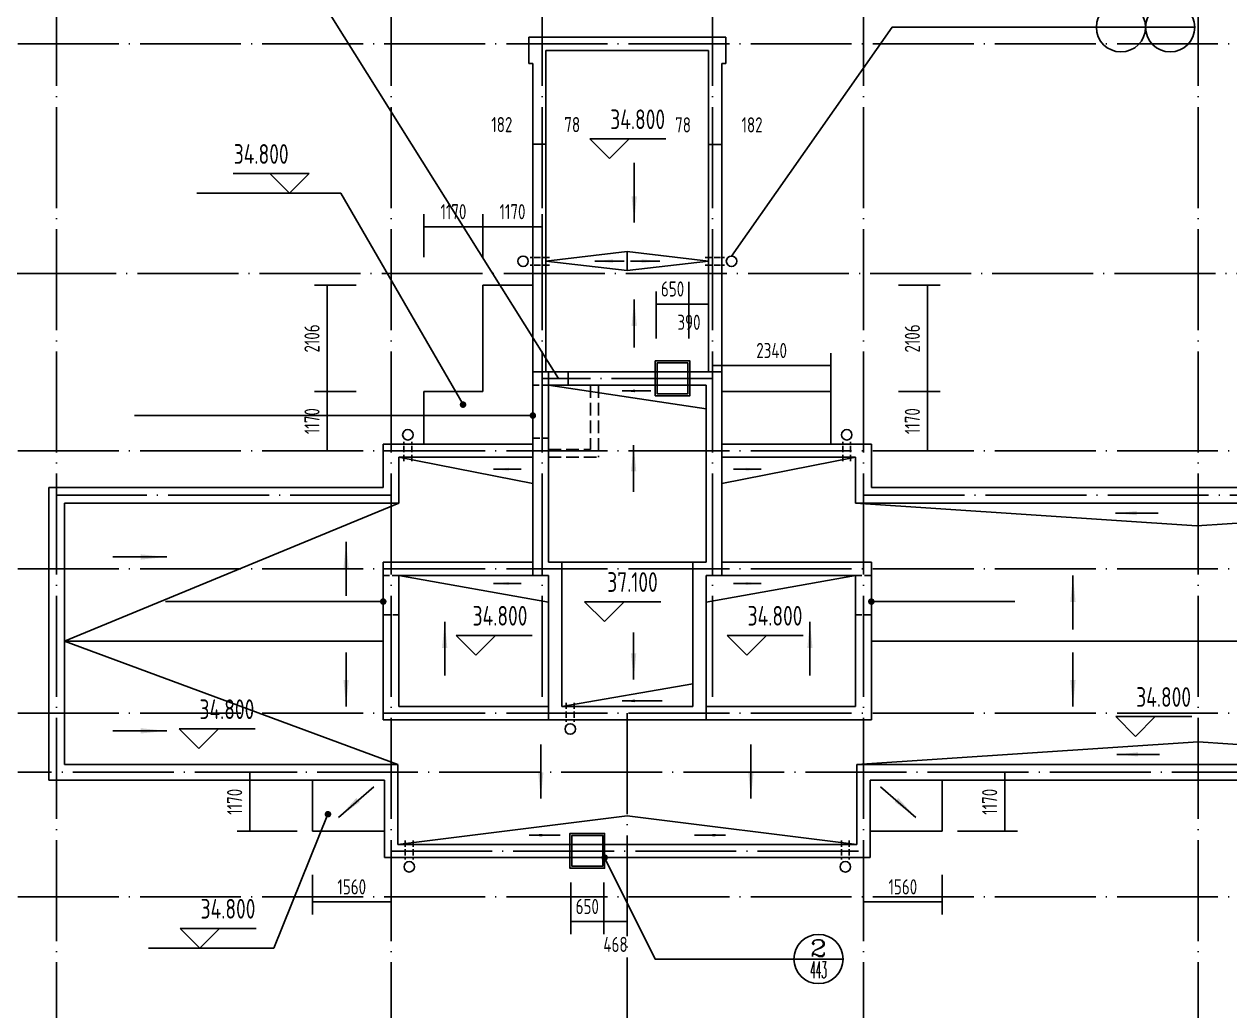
# Model space of a CAD drawing. Extents: x -726032 to 135930, y -151624 to 587044.
# Drawn here: x -385190 to -361296, y 414850 to 434396 of the extents above; entities that cross this region are included whole.
import ezdxf
from ezdxf.enums import TextEntityAlignment as Align

# ---------------------------------------------------------------- set-up
doc = ezdxf.new("R2010")
doc.units = 0
doc.header["$LTSCALE"] = 1000
doc.header["$MEASUREMENT"] = 0
doc.linetypes.add('DASH', pattern=[0.35, 0.25, -0.1])
doc.linetypes.add('DOTE', pattern=[2.42, 2, -0.2, 0.02, -0.2])
doc.layers.get('0').update_dxf_attribs({"linetype": 'CONTINUOUS'})
doc.layers.get('DEFPOINTS').update_dxf_attribs({"color": 1, "linetype": 'CONTINUOUS'})
for name, color, linetype in [('DOTE', 8, 'DOTE'), ('PUB_DIM', 245, 'CONTINUOUS'), ('ROOF', 4, 'CONTINUOUS'), ('引线', 213, 'CONTINUOUS'), ('排水', 245, 'CONTINUOUS'), ('雨水管', 20, 'CONTINUOUS')]:
    doc.layers.add(name, color=color, linetype=linetype)
doc.styles.add('COMP', font='COMPLEX', dxfattribs={"bigfont": 'hztxt'})
doc.styles.add('DIM_FONT', font='isocp.shx', dxfattribs={"width": 0.8})
doc.dimstyles.new('AXIS', dxfattribs={"dimtxt": 300, "dimasz": 1, "dimexe": 250, "dimexo": 300, "dimgap": 150, "dimtad": 1, "dimdec": 0, "dimzin": 0, "dimdsep": 46, "dimtxsty": 'DIM_FONT', "dimcen": 0.09, "dimse1": 1, "dimse2": 1, "dimclrt": 142, "dimadec": 0, "dimazin": 0, "dimtfac": 1, "dimtdec": 0, "dimtix": 1, "dimtmove": 2, "dimatfit": 3, "dimfxl": 1, "dimtolj": 1, "dimtzin": 0, "dimarcsym": 0})
doc.dimstyles.new('DIMN', dxfattribs={"dimtxt": 300, "dimasz": 1, "dimexe": 250, "dimexo": 300, "dimgap": 150, "dimtad": 1, "dimdec": 0, "dimzin": 0, "dimdsep": 46, "dimtxsty": 'DIM_FONT', "dimcen": 0.09, "dimclrt": 142, "dimadec": 0, "dimazin": 0, "dimtfac": 1, "dimtdec": 0, "dimtix": 1, "dimtmove": 2, "dimatfit": 3, "dimfxl": 1, "dimtolj": 1, "dimtzin": 0, "dimarcsym": 0})

# ---------------------------------------------------------------- blocks, each defined once
blk = doc.blocks.new('*D145')
at = {"layer": 'DEFPOINTS', "color": 0, "transparency": 16777216}
for p in [(-374355, 417694), (-373705, 417694), (-373705, 416617)]:
    blk.add_point(p, dxfattribs=at)
at = {"layer": 'PUB_DIM', "color": 0, "lineweight": -2, "transparency": 16777216}
for p, q in [((-374355, 417394), (-374355, 416367)), ((-373705, 417394), (-373705, 416367)), ((-374356, 416617), (-374357, 416617)), ((-374355, 416617), (-373705, 416617)), ((-373704, 416617), (-373703, 416617))]:
    blk.add_line(p, q, dxfattribs=at)
at = {"layer": 'PUB_DIM', "color": 0, "transparency": 16777216}
for points in [[(-374356, 416617), (-374356, 416617), (-374355, 416617)], [(-373704, 416617), (-373704, 416617), (-373705, 416617)]]:
    blk.add_solid(points, dxfattribs=at)
at = {"layer": 'PUB_DIM', "color": 142, "transparency": 16777216, "insert": (-374030, 416917), "char_height": 300, "attachment_point": 5, "style": 'DIM_FONT'}
blk.add_mtext('\\A1;650', dxfattribs=at)
blk = doc.blocks.new('*D168')
at = {"layer": 'DEFPOINTS', "color": 0, "transparency": 16777216}
for p in [(-380718, 419577), (-379477, 419577), (-379477, 418407)]:
    blk.add_point(p, dxfattribs=at)
at = {"layer": 'PUB_DIM', "color": 0, "lineweight": -2, "transparency": 16777216}
for p, q in [((-379777, 419577), (-380968, 419577)), ((-380718, 418408), (-380718, 419576)), ((-379777, 418407), (-380968, 418407))]:
    blk.add_line(p, q, dxfattribs=at)
at = {"layer": 'PUB_DIM', "color": 0, "transparency": 16777216}
for points in [[(-380718, 419576), (-380718, 419576), (-380718, 419577)], [(-380718, 418408), (-380718, 418408), (-380718, 418407)]]:
    blk.add_solid(points, dxfattribs=at)
at = {"layer": 'PUB_DIM', "color": 142, "transparency": 16777216, "insert": (-381018, 418992), "char_height": 300, "attachment_point": 5, "rotation": 90, "style": 'DIM_FONT'}
blk.add_mtext('\\A1;1170', dxfattribs=at)
blk = doc.blocks.new('_ARROW')
blk.add_solid([(0, 0), (-1, 0.1), (-1, -0.1)])
blk = doc.blocks.new('*D171')
at = {"layer": 'DEFPOINTS', "color": 0, "transparency": 16777216}
for p in [(-379477, 417844), (-377917, 417844), (-377917, 417007)]:
    blk.add_point(p, dxfattribs=at)
at = {"layer": 'PUB_DIM', "color": 0, "lineweight": -2, "transparency": 16777216}
for p, q in [((-379477, 417544), (-379477, 416757)), ((-377917, 417544), (-377917, 416757)), ((-379476, 417007), (-377918, 417007))]:
    blk.add_line(p, q, dxfattribs=at)
at = {"layer": 'PUB_DIM', "color": 0, "transparency": 16777216}
for points in [[(-379476, 417007), (-379476, 417007), (-379477, 417007)], [(-377918, 417007), (-377918, 417007), (-377917, 417007)]]:
    blk.add_solid(points, dxfattribs=at)
at = {"layer": 'PUB_DIM', "color": 142, "transparency": 16777216, "insert": (-378697, 417307), "char_height": 300, "attachment_point": 5, "style": 'DIM_FONT'}
blk.add_mtext('\\A1;1560', dxfattribs=at)
blk = doc.blocks.new('*D180')
at = {"layer": 'DEFPOINTS', "color": 0, "transparency": 16777216}
for p in [(-366997, 419577), (-365756, 419577), (-366997, 418407)]:
    blk.add_point(p, dxfattribs=at)
at = {"layer": 'PUB_DIM', "color": 0, "lineweight": -2, "transparency": 16777216}
for p, q in [((-366697, 419577), (-365506, 419577)), ((-365756, 418408), (-365756, 419576)), ((-366697, 418407), (-365506, 418407))]:
    blk.add_line(p, q, dxfattribs=at)
at = {"layer": 'PUB_DIM', "color": 0, "transparency": 16777216}
for points in [[(-365756, 419576), (-365756, 419576), (-365756, 419577)], [(-365756, 418408), (-365756, 418408), (-365756, 418407)]]:
    blk.add_solid(points, dxfattribs=at)
at = {"layer": 'PUB_DIM', "color": 142, "transparency": 16777216, "insert": (-366056, 418992), "char_height": 300, "attachment_point": 5, "rotation": 90, "style": 'DIM_FONT'}
blk.add_mtext('\\A1;1170', dxfattribs=at)
blk = doc.blocks.new('*D181')
at = {"layer": 'DEFPOINTS', "color": 0, "transparency": 16777216}
for p in [(-368557, 417844), (-366997, 417844), (-368557, 417007)]:
    blk.add_point(p, dxfattribs=at)
at = {"layer": 'PUB_DIM', "color": 0, "lineweight": -2, "transparency": 16777216}
for p, q in [((-368557, 417544), (-368557, 416757)), ((-366997, 417544), (-366997, 416757)), ((-366998, 417007), (-368556, 417007))]:
    blk.add_line(p, q, dxfattribs=at)
at = {"layer": 'PUB_DIM', "color": 0, "transparency": 16777216}
for points in [[(-368556, 417007), (-368556, 417007), (-368557, 417007)], [(-366998, 417007), (-366998, 417007), (-366997, 417007)]]:
    blk.add_solid(points, dxfattribs=at)
at = {"layer": 'PUB_DIM', "color": 142, "transparency": 16777216, "insert": (-367777, 417307), "char_height": 300, "attachment_point": 5, "style": 'DIM_FONT'}
blk.add_mtext('\\A1;1560', dxfattribs=at)
blk = doc.blocks.new('_INDEX')
blk.add_line((-0.5, 0), (0.5, 0))
blk.add_circle((0, 0), 0.5)
at = {"style": 'COMP'}
for tag, width, p, p2 in [('1', 2.333333, (-0.17, 0.05), (0.17, 0.05)), ('-', 1.166667, (-0.17, -0.39), (0.17, -0.39))]:
    blk.add_attdef(tag, text='', height=0.34, dxfattribs=dict(at, width=width)).set_placement(p, p2, align=Align.FIT)
blk = doc.blocks.new('*D198')
at = {"layer": 'DEFPOINTS', "color": 0, "transparency": 16777216}
for p in [(-373705, 417694), (-373237, 417694), (-373237, 416617)]:
    blk.add_point(p, dxfattribs=at)
at = {"layer": 'PUB_DIM', "color": 0, "lineweight": -2, "transparency": 16777216}
for p, q in [((-373705, 417394), (-373705, 416367)), ((-373237, 417394), (-373237, 416367)), ((-373704, 416617), (-373238, 416617))]:
    blk.add_line(p, q, dxfattribs=at)
at = {"layer": 'PUB_DIM', "color": 0, "transparency": 16777216}
for points in [[(-373704, 416617), (-373704, 416617), (-373705, 416617)], [(-373238, 416617), (-373238, 416617), (-373237, 416617)]]:
    blk.add_solid(points, dxfattribs=at)
at = {"layer": 'PUB_DIM', "color": 142, "transparency": 16777216, "insert": (-373471, 416166), "char_height": 300, "attachment_point": 5, "style": 'DIM_FONT'}
blk.add_mtext('\\A1;468', dxfattribs=at)
blk = doc.blocks.new('*D3028')
at = {"layer": 'DEFPOINTS', "color": 0, "transparency": 16777216}
for p in [(-374927, 432016), (-374927, 430716), (-374849, 430716)]:
    blk.add_point(p, dxfattribs=at)
at = {"layer": 'PUB_DIM', "color": 0, "lineweight": -2, "transparency": 16777216}
for p, q in [((-374928, 432016), (-374929, 432016)), ((-374849, 432016), (-374927, 432016)), ((-374848, 432016), (-374847, 432016))]:
    blk.add_line(p, q, dxfattribs=at)
at = {"layer": 'PUB_DIM', "color": 0, "transparency": 16777216}
for points in [[(-374928, 432016), (-374928, 432016), (-374927, 432016)], [(-374848, 432016), (-374848, 432016), (-374849, 432016)]]:
    blk.add_solid(points, dxfattribs=at)
at = {"layer": 'PUB_DIM', "color": 142, "transparency": 16777216, "insert": (-374328, 432406), "char_height": 300, "attachment_point": 5, "style": 'DIM_FONT'}
blk.add_mtext('\\A1;78', dxfattribs=at)
blk = doc.blocks.new('*D291')
at = {"layer": 'DEFPOINTS', "color": 0, "transparency": 16777216}
for p in [(-376097, 430381), (-377267, 429480), (-376097, 429480)]:
    blk.add_point(p, dxfattribs=at)
at = {"layer": 'PUB_DIM', "color": 0, "lineweight": -2, "transparency": 16777216}
for p, q in [((-377267, 429780), (-377267, 430631)), ((-376097, 429780), (-376097, 430631)), ((-377266, 430381), (-376098, 430381))]:
    blk.add_line(p, q, dxfattribs=at)
at = {"layer": 'PUB_DIM', "color": 0, "transparency": 16777216}
for points in [[(-377266, 430381), (-377266, 430380), (-377267, 430381)], [(-376098, 430381), (-376098, 430380), (-376097, 430381)]]:
    blk.add_solid(points, dxfattribs=at)
at = {"layer": 'PUB_DIM', "color": 142, "transparency": 16777216, "insert": (-376682, 430681), "char_height": 300, "attachment_point": 5, "style": 'DIM_FONT'}
blk.add_mtext('\\A1;1170', dxfattribs=at)
blk = doc.blocks.new('*D292')
at = {"layer": 'DEFPOINTS', "color": 0, "transparency": 16777216}
for p in [(-374927, 430381), (-376097, 429480), (-374927, 429480)]:
    blk.add_point(p, dxfattribs=at)
at = {"layer": 'PUB_DIM', "color": 0, "lineweight": -2, "transparency": 16777216}
for p, q in [((-376097, 429780), (-376097, 430631)), ((-374927, 429780), (-374927, 430631)), ((-376096, 430381), (-374928, 430381))]:
    blk.add_line(p, q, dxfattribs=at)
at = {"layer": 'PUB_DIM', "color": 0, "transparency": 16777216}
for points in [[(-376096, 430381), (-376096, 430380), (-376097, 430381)], [(-374928, 430381), (-374928, 430380), (-374927, 430381)]]:
    blk.add_solid(points, dxfattribs=at)
at = {"layer": 'PUB_DIM', "color": 142, "transparency": 16777216, "insert": (-375512, 430681), "char_height": 300, "attachment_point": 5, "style": 'DIM_FONT'}
blk.add_mtext('\\A1;1170', dxfattribs=at)
blk = doc.blocks.new('*D3033')
at = {"layer": 'DEFPOINTS', "color": 0, "transparency": 16777216}
for p in [(-375108, 432016), (-375108, 430716), (-374927, 430716)]:
    blk.add_point(p, dxfattribs=at)
at = {"layer": 'PUB_DIM', "color": 0, "lineweight": -2, "transparency": 16777216}
for p, q in [((-375109, 432016), (-375110, 432016)), ((-374927, 432016), (-375108, 432016)), ((-374926, 432016), (-374925, 432016))]:
    blk.add_line(p, q, dxfattribs=at)
at = {"layer": 'PUB_DIM', "color": 0, "transparency": 16777216}
for points in [[(-375109, 432016), (-375109, 432016), (-375108, 432016)], [(-374926, 432016), (-374926, 432016), (-374927, 432016)]]:
    blk.add_solid(points, dxfattribs=at)
at = {"layer": 'PUB_DIM', "color": 142, "transparency": 16777216, "insert": (-375723, 432406), "char_height": 300, "attachment_point": 5, "style": 'DIM_FONT'}
blk.add_mtext('\\A1;182', dxfattribs=at)
blk = doc.blocks.new('*D293')
at = {"layer": 'DEFPOINTS', "color": 0, "transparency": 16777216}
for p in [(-378310, 429223), (-379185, 427117), (-378310, 427117)]:
    blk.add_point(p, dxfattribs=at)
at = {"layer": 'PUB_DIM', "color": 0, "lineweight": -2, "transparency": 16777216}
for p, q in [((-378610, 429223), (-379435, 429223)), ((-379185, 429222), (-379185, 427118)), ((-378610, 427117), (-379435, 427117))]:
    blk.add_line(p, q, dxfattribs=at)
at = {"layer": 'PUB_DIM', "color": 0, "transparency": 16777216}
for points in [[(-379186, 429222), (-379185, 429222), (-379185, 429223)], [(-379186, 427118), (-379185, 427118), (-379185, 427117)]]:
    blk.add_solid(points, dxfattribs=at)
at = {"layer": 'PUB_DIM', "color": 142, "transparency": 16777216, "insert": (-379485, 428170), "char_height": 300, "attachment_point": 5, "rotation": 90, "style": 'DIM_FONT'}
blk.add_mtext('\\A1;2106', dxfattribs=at)
blk = doc.blocks.new('*D294')
at = {"layer": 'DEFPOINTS', "color": 0, "transparency": 16777216}
for p in [(-378310, 427117), (-379185, 425947), (-378310, 425947)]:
    blk.add_point(p, dxfattribs=at)
at = {"layer": 'PUB_DIM', "color": 0, "lineweight": -2, "transparency": 16777216}
for p, q in [((-378610, 427117), (-379435, 427117)), ((-379185, 427116), (-379185, 425948)), ((-378610, 425947), (-379435, 425947))]:
    blk.add_line(p, q, dxfattribs=at)
at = {"layer": 'PUB_DIM', "color": 0, "transparency": 16777216}
for points in [[(-379186, 427116), (-379185, 427116), (-379185, 427117)], [(-379186, 425948), (-379185, 425948), (-379185, 425947)]]:
    blk.add_solid(points, dxfattribs=at)
at = {"layer": 'PUB_DIM', "color": 142, "transparency": 16777216, "insert": (-379485, 426532), "char_height": 300, "attachment_point": 5, "rotation": 90, "style": 'DIM_FONT'}
blk.add_mtext('\\A1;1170', dxfattribs=at)
blk = doc.blocks.new('*D322')
at = {"layer": 'DEFPOINTS', "color": 0, "transparency": 16777216}
for p in [(-368164, 427117), (-368164, 425947), (-367288, 425947)]:
    blk.add_point(p, dxfattribs=at)
at = {"layer": 'PUB_DIM', "color": 0, "lineweight": -2, "transparency": 16777216}
for p, q in [((-367864, 427117), (-367038, 427117)), ((-367288, 427116), (-367288, 425948)), ((-367864, 425947), (-367038, 425947))]:
    blk.add_line(p, q, dxfattribs=at)
at = {"layer": 'PUB_DIM', "color": 0, "transparency": 16777216}
for points in [[(-367288, 427116), (-367288, 427116), (-367288, 427117)], [(-367288, 425948), (-367288, 425948), (-367288, 425947)]]:
    blk.add_solid(points, dxfattribs=at)
at = {"layer": 'PUB_DIM', "color": 142, "transparency": 16777216, "insert": (-367588, 426532), "char_height": 300, "attachment_point": 5, "rotation": 90, "style": 'DIM_FONT'}
blk.add_mtext('\\A1;1170', dxfattribs=at)
blk = doc.blocks.new('*D323')
at = {"layer": 'DEFPOINTS', "color": 0, "transparency": 16777216}
for p in [(-368164, 429223), (-368164, 427117), (-367288, 427117)]:
    blk.add_point(p, dxfattribs=at)
at = {"layer": 'PUB_DIM', "color": 0, "lineweight": -2, "transparency": 16777216}
for p, q in [((-367864, 429223), (-367038, 429223)), ((-367288, 429222), (-367288, 427118)), ((-367864, 427117), (-367038, 427117))]:
    blk.add_line(p, q, dxfattribs=at)
at = {"layer": 'PUB_DIM', "color": 0, "transparency": 16777216}
for points in [[(-367288, 429222), (-367288, 429222), (-367288, 429223)], [(-367288, 427118), (-367288, 427118), (-367288, 427117)]]:
    blk.add_solid(points, dxfattribs=at)
at = {"layer": 'PUB_DIM', "color": 142, "transparency": 16777216, "insert": (-367588, 428170), "char_height": 300, "attachment_point": 5, "rotation": 90, "style": 'DIM_FONT'}
blk.add_mtext('\\A1;2106', dxfattribs=at)
blk = doc.blocks.new('*D3064')
at = {"layer": 'DEFPOINTS', "color": 0, "transparency": 16777216}
for p in [(-371625, 432011), (-371625, 430711), (-371547, 430711)]:
    blk.add_point(p, dxfattribs=at)
at = {"layer": 'PUB_DIM', "color": 0, "lineweight": -2, "transparency": 16777216}
for p, q in [((-371626, 432011), (-371627, 432011)), ((-371547, 432011), (-371625, 432011)), ((-371546, 432011), (-371545, 432011))]:
    blk.add_line(p, q, dxfattribs=at)
at = {"layer": 'PUB_DIM', "color": 0, "transparency": 16777216}
for points in [[(-371626, 432011), (-371626, 432010), (-371625, 432011)], [(-371546, 432011), (-371546, 432010), (-371547, 432011)]]:
    blk.add_solid(points, dxfattribs=at)
at = {"layer": 'PUB_DIM', "color": 142, "transparency": 16777216, "insert": (-372132, 432401), "char_height": 300, "attachment_point": 5, "style": 'DIM_FONT'}
blk.add_mtext('\\A1;78', dxfattribs=at)
blk = doc.blocks.new('*D324')
at = {"layer": 'DEFPOINTS', "color": 0, "transparency": 16777216}
for p in [(-372015, 428850), (-372015, 427868), (-371625, 427868)]:
    blk.add_point(p, dxfattribs=at)
at = {"layer": 'PUB_DIM', "color": 0, "lineweight": -2, "transparency": 16777216}
for p, q in [((-372015, 428168), (-372015, 429100)), ((-371625, 428168), (-371625, 429100)), ((-371626, 428850), (-372014, 428850))]:
    blk.add_line(p, q, dxfattribs=at)
at = {"layer": 'PUB_DIM', "color": 0, "transparency": 16777216}
for points in [[(-372014, 428850), (-372014, 428849), (-372015, 428850)], [(-371626, 428850), (-371626, 428849), (-371625, 428850)]]:
    blk.add_solid(points, dxfattribs=at)
at = {"layer": 'PUB_DIM', "color": 142, "transparency": 16777216, "insert": (-372015, 428490), "char_height": 300, "attachment_point": 5, "style": 'DIM_FONT'}
blk.add_mtext('\\A1;390', dxfattribs=at)
blk = doc.blocks.new('*D325')
at = {"layer": 'DEFPOINTS', "color": 0, "transparency": 16777216}
for p in [(-372665, 428850), (-372665, 427868), (-372015, 427868)]:
    blk.add_point(p, dxfattribs=at)
at = {"layer": 'PUB_DIM', "color": 0, "lineweight": -2, "transparency": 16777216}
for p, q in [((-372665, 428168), (-372665, 429100)), ((-372015, 428168), (-372015, 429100)), ((-372666, 428850), (-372667, 428850)), ((-372015, 428850), (-372665, 428850)), ((-372014, 428850), (-372013, 428850))]:
    blk.add_line(p, q, dxfattribs=at)
at = {"layer": 'PUB_DIM', "color": 0, "transparency": 16777216}
for points in [[(-372666, 428850), (-372666, 428849), (-372665, 428850)], [(-372014, 428850), (-372014, 428849), (-372015, 428850)]]:
    blk.add_solid(points, dxfattribs=at)
at = {"layer": 'PUB_DIM', "color": 142, "transparency": 16777216, "insert": (-372340, 429150), "char_height": 300, "attachment_point": 5, "style": 'DIM_FONT'}
blk.add_mtext('\\A1;650', dxfattribs=at)
blk = doc.blocks.new('*D326')
at = {"layer": 'DEFPOINTS', "color": 0, "transparency": 16777216}
for p in [(-371547, 427631), (-371547, 426730), (-369207, 426730)]:
    blk.add_point(p, dxfattribs=at)
at = {"layer": 'PUB_DIM', "color": 0, "lineweight": -2, "transparency": 16777216}
for p, q in [((-371547, 427030), (-371547, 427881)), ((-369207, 427030), (-369207, 427881)), ((-369208, 427631), (-371546, 427631))]:
    blk.add_line(p, q, dxfattribs=at)
at = {"layer": 'PUB_DIM', "color": 0, "transparency": 16777216}
for points in [[(-371546, 427631), (-371546, 427631), (-371547, 427631)], [(-369208, 427631), (-369208, 427631), (-369207, 427631)]]:
    blk.add_solid(points, dxfattribs=at)
at = {"layer": 'PUB_DIM', "color": 142, "transparency": 16777216, "insert": (-370377, 427931), "char_height": 300, "attachment_point": 5, "style": 'DIM_FONT'}
blk.add_mtext('\\A1;2340', dxfattribs=at)
blk = doc.blocks.new('*D3065')
at = {"layer": 'DEFPOINTS', "color": 0, "transparency": 16777216}
for p in [(-371547, 432011), (-371547, 430711), (-371365, 430711)]:
    blk.add_point(p, dxfattribs=at)
at = {"layer": 'PUB_DIM', "color": 0, "lineweight": -2, "transparency": 16777216}
for p, q in [((-371548, 432011), (-371549, 432011)), ((-371365, 432011), (-371547, 432011)), ((-371364, 432011), (-371363, 432011))]:
    blk.add_line(p, q, dxfattribs=at)
at = {"layer": 'PUB_DIM', "color": 0, "transparency": 16777216}
for points in [[(-371548, 432011), (-371548, 432010), (-371547, 432011)], [(-371364, 432011), (-371364, 432010), (-371365, 432011)]]:
    blk.add_solid(points, dxfattribs=at)
at = {"layer": 'PUB_DIM', "color": 142, "transparency": 16777216, "insert": (-370765, 432401), "char_height": 300, "attachment_point": 5, "style": 'DIM_FONT'}
blk.add_mtext('\\A1;182', dxfattribs=at)

msp = doc.modelspace()

# ---------------------------------------------------------------- linework, layer by layer
at = {"color": 136}
for points in [[(-372684.7, 427379.2), (-372684.7, 427723.7), (-371995.7, 427723.7), (-371995.7, 427379.2)], [(-372645.7, 427379.2), (-372645.7, 427684.7), (-372034.7, 427684.7), (-372034.7, 427379.2)], [(-372684.7, 427379.2), (-372684.7, 427034.7), (-371995.7, 427034.7), (-371995.7, 427379.2)], [(-372645.7, 427379.2), (-372645.7, 427073.7), (-372034.7, 427073.7), (-372034.7, 427379.2)], [(-374374.7, 418019.2), (-374374.7, 418363.7), (-373685.7, 418363.7), (-373685.7, 418019.2)], [(-374335.7, 418019.2), (-374335.7, 418324.7), (-373724.7, 418324.7), (-373724.7, 418019.2)], [(-374374.7, 418019.2), (-374374.7, 417674.7), (-373685.7, 417674.7), (-373685.7, 418019.2)], [(-374335.7, 418019.2), (-374335.7, 417713.7), (-373724.7, 417713.7), (-373724.7, 418019.2)]]:
    msp.add_lwpolyline(points, dxfattribs=at)
at = {"layer": 'DOTE'}
for p, q in [((-384546.9, 435171.9), (-384546.9, 407389.9)), ((-377916.9, 435171.9), (-377916.9, 407389.9)), ((-374926.9, 435171.9), (-374926.9, 420876.6)), ((-371546.9, 435171.9), (-371546.9, 420876.6)), ((-368556.9, 435171.9), (-368556.9, 407389.9)), ((-361926.9, 435171.9), (-361926.9, 407389.9)), ((-385312.2, 434006.6), (-314465.2, 434006.6)), ((-385364.2, 429456.6), (-314465.2, 429456.6)), ((-371546.9, 427376.6), (-374926.9, 427376.6)), ((-385312.2, 425946.6), (-314465.2, 425946.6)), ((-377916.9, 425062.6), (-384546.9, 425062.6)), ((-368556.9, 425062.6), (-355296.9, 425062.6)), ((-385312.2, 423606.6), (-314465.2, 423606.6)), ((-385312.2, 420746.6), (-314465.2, 420746.6)), ((-373236.9, 420746.6), (-373236.9, 407389.9)), ((-314465.2, 419576.6), (-385312.2, 419576.6)), ((-377916.9, 418016.6), (-368556.9, 418016.6)), ((-385312.2, 417106.6), (-314465.2, 417106.6))]:
    msp.add_line(p, q, dxfattribs=at)
at = {"layer": 'PUB_DIM'}
for p, q in [((-373589.5, 431731.9), (-373979.5, 432121.9)), ((-372472.9, 432121.9), (-373979.5, 432121.9)), ((-373199.5, 432121.9), (-373589.5, 431731.9)), ((-381049.9, 431434.7), (-379543.3, 431434.7)), ((-380323.3, 431434.7), (-379933.3, 431044.7)), ((-379933.3, 431044.7), (-379543.3, 431434.7)), ((-372015.2, 429289.6), (-372015.2, 428832.7)), ((-372575.2, 422954.8), (-374081.9, 422954.8)), ((-373691.9, 422564.8), (-374081.9, 422954.8)), ((-373301.9, 422954.8), (-373691.9, 422564.8)), ((-375121.7, 422287.1), (-376628.3, 422287.1)), ((-376238.3, 421897.1), (-376628.3, 422287.1)), ((-375848.3, 422287.1), (-376238.3, 421897.1)), ((-370867.8, 421897.1), (-371257.8, 422287.1)), ((-369751.2, 422287.1), (-371257.8, 422287.1)), ((-370477.8, 422287.1), (-370867.8, 421897.1)), ((-362050.3, 420677.9), (-363556.9, 420677.9)), ((-363166.9, 420287.9), (-363556.9, 420677.9)), ((-362776.9, 420677.9), (-363166.9, 420287.9)), ((-380612.8, 420435.4), (-382119.4, 420435.4)), ((-381729.4, 420045.4), (-382119.4, 420435.4)), ((-381339.4, 420435.4), (-381729.4, 420045.4)), ((-380590.7, 416483.2), (-382097.3, 416483.2)), ((-381707.3, 416093.2), (-382097.3, 416483.2)), ((-381317.3, 416483.2), (-381707.3, 416093.2))]:
    msp.add_line(p, q, dxfattribs=at)
for points in [[(-373341.8, 427130.1), (-372769.3, 427130.1)], [(-375891.2, 425578.1), (-375341.1, 425578.1)], [(-370582.6, 425578.1), (-371132.6, 425578.1)], [(-363561.6, 424708.9), (-362720.2, 424708.9)], [(-375891.2, 423315.8), (-375341.1, 423315.8)], [(-370582.6, 423315.8), (-371132.6, 423315.8)], [(-373341.8, 420990.1), (-372547.6, 420990.1)], [(-363535.6, 419930.3), (-362694.2, 419930.3)], [(-375181.2, 418330.6), (-374566, 418330.6)], [(-371292.6, 418330.6), (-371907.8, 418330.6)]]:
    msp.add_lwpolyline(points, dxfattribs=at)
at = {"layer": 'ROOF'}
for p, q in [((-375186.7, 434136.6), (-371287.2, 434136.6)), ((-375186.7, 433616.6), (-375186.7, 434136.6)), ((-371287.2, 433616.6), (-371287.2, 434136.6)), ((-374848.7, 433876.6), (-371625.2, 433876.6)), ((-374848.7, 433876.6), (-374848.7, 427506.6)), ((-371625.2, 433876.6), (-371625.2, 427506.6)), ((-375108.5, 433616.6), (-375186.7, 433616.6)), ((-375108.5, 423476.6), (-375108.5, 433616.6)), ((-371365.2, 433616.6), (-371365.2, 423476.6)), ((-371365.2, 433616.6), (-371287.2, 433616.6)), ((-376096.9, 429222.6), (-376096.9, 427116.6)), ((-376096.9, 429222.6), (-375108.5, 429222.6)), ((-375108.5, 427506.6), (-371371.7, 427506.6)), ((-374796.9, 427246.6), (-374796.9, 423736.6)), ((-374796.9, 427246.6), (-371676.9, 427246.6)), ((-371676.9, 427246.6), (-371676.9, 423736.6)), ((-377266.9, 427116.6), (-376096.9, 427116.6)), ((-377266.9, 427116.6), (-377266.9, 426076.6)), ((-369206.9, 427116.6), (-371365.2, 427116.6)), ((-369206.9, 427116.6), (-369206.9, 426076.6)), ((-378072.9, 426076.6), (-378072.9, 425218.6)), ((-375108.5, 426076.6), (-378072.9, 426076.6)), ((-368400.9, 426076.6), (-371365.2, 426076.6)), ((-368400.9, 426076.6), (-368400.9, 425218.6)), ((-377760.9, 425816.6), (-377760.9, 424906.6)), ((-375108.5, 425816.6), (-377760.9, 425816.6)), ((-368712.9, 425816.6), (-371365.2, 425816.6)), ((-368712.9, 425816.6), (-368712.9, 424906.6)), ((-384702.9, 425218.6), (-384702.9, 419420.6)), ((-378072.9, 425218.6), (-384702.9, 425218.6)), ((-355452.9, 425218.6), (-368400.9, 425218.6)), ((-384390.9, 424906.6), (-384390.9, 419732.6)), ((-377760.9, 424906.6), (-384390.9, 424906.6)), ((-368712.9, 424906.6), (-355140.9, 424906.6)), ((-378072.9, 423736.6), (-378072.9, 420616.6)), ((-375108.5, 423736.6), (-378072.9, 423736.6)), ((-374536.9, 423736.6), (-374796.9, 423736.6)), ((-374536.9, 423736.6), (-374536.9, 420876.6)), ((-371936.9, 423736.6), (-371936.9, 420876.6)), ((-371676.9, 423736.6), (-371936.9, 423736.6)), ((-368400.9, 423736.6), (-371365.2, 423736.6)), ((-368400.9, 423736.6), (-368400.9, 420616.6)), ((-377760.9, 423476.6), (-377760.9, 420876.6)), ((-377760.9, 423476.6), (-374796.9, 423476.6)), ((-374796.9, 423476.6), (-374796.9, 420616.6)), ((-371676.9, 423476.6), (-371676.9, 420616.6)), ((-371676.9, 423476.6), (-368712.9, 423476.6)), ((-368712.9, 423476.6), (-368712.9, 420876.6)), ((-377760.9, 420876.6), (-374796.9, 420876.6)), ((-374536.9, 420876.6), (-371936.9, 420876.6)), ((-371676.9, 420876.6), (-368712.9, 420876.6)), ((-368400.9, 420616.6), (-378072.9, 420616.6)), ((-384390.9, 419732.6), (-377786.9, 419732.6)), ((-377786.9, 419732.6), (-377786.9, 418146.6)), ((-368686.9, 419732.6), (-355166.9, 419732.6)), ((-368686.9, 418146.6), (-368686.9, 419732.6)), ((-384702.9, 419420.6), (-378046.9, 419420.6)), ((-379476.9, 419420.6), (-379476.9, 418406.6)), ((-378046.9, 419420.6), (-378046.9, 417886.6)), ((-368426.9, 419420.6), (-355426.9, 419420.6)), ((-368426.9, 417886.6), (-368426.9, 419420.6)), ((-366996.9, 419420.6), (-366996.9, 418406.6)), ((-378046.9, 418406.6), (-379476.9, 418406.6)), ((-368426.9, 418406.6), (-366996.9, 418406.6)), ((-377786.9, 418146.6), (-368686.9, 418146.6)), ((-378046.9, 417886.6), (-368426.9, 417886.6))]:
    msp.add_line(p, q, dxfattribs=at)
at = {"layer": 'ROOF', "linetype": 'DASH', "ltscale": 0.5}
for p, q in [((-375108.5, 427246.6), (-374796.9, 427246.6)), ((-374796.9, 426193.6), (-375108.5, 426193.6)), ((-378072.9, 423476.6), (-377760.9, 423476.6)), ((-368712.9, 423476.6), (-368400.9, 423476.6)), ((-377760.9, 422696.6), (-378072.9, 422696.6)), ((-368712.9, 422696.6), (-368400.9, 422696.6))]:
    msp.add_line(p, q, dxfattribs=at)
at = {"layer": 'ROOF', "linetype": 'DASH'}
for p, q in [((-373964.9, 427246.6), (-373964.9, 425972.6)), ((-373808.9, 427246.6), (-373808.9, 425816.6)), ((-374796.9, 425972.6), (-373964.9, 425972.6)), ((-374796.9, 425816.6), (-373808.9, 425816.6))]:
    msp.add_line(p, q, dxfattribs=at)
at = {"layer": '引线'}
for p, q in [((-361992.6, 434334.1), (-363942.6, 434334.1)), ((-378072.9, 422957.4), (-382387.5, 422957.4)), ((-368400.9, 422957.4), (-365559, 422957.4))]:
    msp.add_line(p, q, dxfattribs=at)
for points in [[(-374601.9, 427376.6), (-379301.7, 434879.1), (-383218, 434879.1)], [(-371170.7, 429802.5), (-367989, 434334.1), (-363052.1, 434334.1)], [(-376492.2, 426858.8), (-378914.7, 431044.7), (-381767.5, 431044.7)], [(-375108.5, 426642.9), (-383001.1, 426642.9)], [(-379168.3, 418745.3), (-380243, 416093.2), (-382725.9, 416093.2)], [(-373685.7, 417886.6), (-372685.3, 415877.1), (-369348.7, 415877.1)]]:
    msp.add_lwpolyline(points, dxfattribs=at)
at = {"layer": '引线', "const_width": 64.7}
for points in [[(-376459.5, 426858.8, -1), (-376524.8, 426858.8, -1)], [(-375141.1, 426642.9, 1), (-375075.8, 426642.9, 1)], [(-378040.2, 422957.4, -1), (-378105.5, 422957.4, -1)], [(-368433.5, 422957.4, 1), (-368368.2, 422957.4, 1)], [(-379201, 418745.3, 1), (-379135.7, 418745.3, 1)], [(-373718.4, 417886.6, 1), (-373653.1, 417886.6, 1)]]:
    msp.add_lwpolyline(points, format="xyb", close=True, dxfattribs=at)
at = {"layer": '引线'}
for centre in [(-363455.1, 434334.1), (-362480.1, 434334.1)]:
    msp.add_circle(centre, 487.5, dxfattribs=at)
at = {"layer": '排水'}
for p, q in [((-374848.7, 429703.6), (-373236.7, 429892.1)), ((-373236.7, 429892.1), (-371624.7, 429703.6)), ((-373236.7, 429515.2), (-373236.7, 429892.1)), ((-373236.7, 429515.2), (-374848.7, 429703.6)), ((-371624.7, 429703.6), (-373236.7, 429515.2)), ((-373100.2, 428938.9), (-373100.2, 427993.4)), ((-374796.9, 427246.6), (-374796.9, 427506.6)), ((-374406.9, 427246.6), (-374406.9, 427506.6)), ((-374796.9, 427246.6), (-371676.9, 426775.8)), ((-377760.9, 425816.6), (-375108.5, 425297)), ((-368712.9, 425816.6), (-371365.3, 425297)), ((-377760.9, 424906.6), (-384390.9, 422176.6)), ((-368712.9, 424906.6), (-361952.9, 424461.3)), ((-361952.9, 424461.3), (-355140.9, 424906.6)), ((-374536.9, 423736.6), (-371936.9, 423736.6)), ((-377760.9, 423476.6), (-374796.9, 422944.5)), ((-368712.9, 423476.6), (-371676.9, 422944.5)), ((-378072.9, 422176.6), (-384390.9, 422176.6)), ((-377786.9, 419732.6), (-384390.9, 422176.6)), ((-368400.9, 422176.6), (-355452.9, 422176.6)), ((-374536.9, 420876.6), (-371936.9, 421326.9)), ((-368686.9, 419732.6), (-361926.9, 420178)), ((-361926.9, 420178), (-355166.9, 419732.6)), ((-377786.9, 418146.6), (-373236.9, 418712.2)), ((-373236.9, 418712.2), (-368686.9, 418146.6))]:
    msp.add_line(p, q, dxfattribs=at)
for points in [[(-373100.2, 430468.4), (-373100.2, 431650.1)], [(-373883.3, 429701.8), (-373301.7, 429701.8)], [(-372590.1, 429701.8), (-373171.7, 429701.8)], [(-373111, 426057.8), (-373111, 425128.4)], [(-378809.1, 424140.3), (-378809.1, 423072)], [(-382361, 423841), (-383429.3, 423841)], [(-364405.9, 423471.9), (-364405.9, 422403.6)], [(-376855.5, 422559.4), (-376855.5, 421491.1)], [(-369618.2, 422559.4), (-369618.2, 421491.1)], [(-373111, 421415.4), (-373111, 422344.9)], [(-378809.1, 420881.4), (-378809.1, 421949.7)], [(-364405.9, 420881.4), (-364405.9, 421949.7)], [(-382361, 420396.8), (-383429.3, 420396.8)], [(-374950.9, 419056.6), (-374950.9, 420124.9)], [(-370787.6, 419056.6), (-370787.6, 420124.9)], [(-378957.6, 418680.7), (-378256.5, 419286.1)], [(-367516.1, 418680.7), (-368217.2, 419286.1)]]:
    msp.add_lwpolyline(points, dxfattribs=at)
msp.add_solid([(-374796.9, 427506.6), (-374796.9, 427246.6), (-374406.9, 427246.6), (-374796.9, 427506.6)], dxfattribs=at)
at = {"layer": '雨水管', "linetype": 'DASH', "ltscale": 0.5}
for p, q in [((-374780.9, 429776.5), (-375159.8, 429776.5)), ((-374780.9, 429620.5), (-375159.8, 429620.5)), ((-371692.5, 429776.5), (-371313.6, 429776.5)), ((-371692.5, 429620.5), (-371313.6, 429620.5)), ((-377662.6, 425739.7), (-377662.6, 426118.7)), ((-377506.6, 425739.7), (-377506.6, 426118.7)), ((-368967.1, 425739.7), (-368967.1, 426118.7)), ((-368811.1, 425739.7), (-368811.1, 426118.7)), ((-374445.1, 420955), (-374445.1, 420576.1)), ((-374289.1, 420955), (-374289.1, 420576.1)), ((-377635.7, 418225), (-377635.7, 417846.1)), ((-377479.7, 418225), (-377479.7, 417846.1)), ((-368994, 418225), (-368994, 417846.1)), ((-368838, 418225), (-368838, 417846.1))]:
    msp.add_line(p, q, dxfattribs=at)
at = {"layer": '雨水管'}
for centre in [(-375302.7, 429698.5), (-371170.7, 429698.5), (-377584.6, 426261.6), (-368889.1, 426261.6), (-374367.1, 420433.2), (-377557.7, 417703.2), (-368916, 417703.2)]:
    msp.add_circle(centre, 104, dxfattribs=at)

# ---------------------------------------------------------------- block references
at = {"layer": 'PUB_DIM', "rotation": 180}
for p, xscale, yscale, zscale in [((-373341.8, 427130.1), 260, 260, 260), ((-375891.2, 425578.1), 312, 312, 312), ((-370582.6, 425578.1), -312, 312, 312), ((-363561.6, 424708.9), 416, 416, 416), ((-375891.2, 423315.8), 312, 312, 312), ((-370582.6, 423315.8), -312, 312, 312), ((-373341.8, 420990.1), 260, 260, 260), ((-375181.2, 418330.6), 260, 260, 260), ((-371292.6, 418330.6), -260, 260, 260)]:
    msp.add_blockref('_ARROW', p, dxfattribs=dict(at, xscale=xscale, yscale=yscale, zscale=zscale))
at = {"layer": 'PUB_DIM', "xscale": -416, "yscale": 416, "zscale": 416}
msp.add_blockref('_ARROW', (-363535.6, 419930.3), dxfattribs=at)
at = {"layer": '引线'}
ref = msp.add_blockref('_INDEX', (-369448.8, 415877.1), dxfattribs=dict(at, xscale=975, yscale=975, zscale=975))
ref.add_attrib('1', '2', dxfattribs={"layer": '0', "height": 331.5, "style": 'COMP', "width": 1.5}).set_placement((-369614.5, 415925.8), (-369283, 415925.8), align=Align.FIT)
ref.add_attrib('-', '443', dxfattribs={"layer": '0', "height": 331.5, "style": 'COMP', "width": 0.375}).set_placement((-369614.5, 415496.8), (-369283, 415496.8), align=Align.FIT)
at = {"layer": '排水'}
for p, xscale, yscale, zscale, rotation in [((-373100.2, 430468.4), 520, 520, 520, 270), ((-373883.3, 429701.8), 364, 364, 364, 180), ((-372590.1, 429701.8), -364, 364, 364, 180), ((-373100.2, 428938.9), -520, 520, 520, 270), ((-373111, 426057.8), 520, 520, 520, 90), ((-378809.1, 424140.3), 520, 520, 520, 90), ((-364405.9, 423471.9), 520, 520, 520, 90), ((-376855.5, 422559.4), 520, 520, 520, 90), ((-369618.2, 422559.4), -520, 520, 520, 270), ((-373111, 421415.4), -520, 520, 520, 90), ((-378809.1, 420881.4), -520, 520, 520, 90), ((-364405.9, 420881.4), -520, 520, 520, 90), ((-374950.9, 419056.6), -520, 520, 520, 90), ((-370787.6, 419056.6), -520, 520, 520, 90), ((-378957.6, 418680.7), 520.0000000000035, 520.0000000000035, 520.0000000000035, 221.7992556830004), ((-367516.1, 418680.7), -520.0000000000036, 520, 520, 138.2007443169996)]:
    msp.add_blockref('_ARROW', p, dxfattribs=dict(at, xscale=xscale, yscale=yscale, zscale=zscale, rotation=rotation))
at = {"layer": '排水', "xscale": 520, "yscale": 520, "zscale": 520}
for p in [(-382361, 423841), (-382361, 420396.8)]:
    msp.add_blockref('_ARROW', p, dxfattribs=at)

# ---------------------------------------------------------------- texts
at = {"layer": 'PUB_DIM', "style": 'DIM_FONT', "width": 0.8}
for s, p in [('34.800', (-373031.2, 432511.9)), ('34.800', (-380491.6, 431824.7)), ('37.100', (-373133.6, 423344.8)), ('34.800', (-375758.9, 422677.1)), ('34.800', (-370309.5, 422677.1)), ('34.800', (-362608.6, 421067.9)), ('34.800', (-381171.1, 420825.4)), ('34.800', (-381149, 416873.2))]:
    msp.add_text(s, height=390, dxfattribs=at).set_placement(p, align=Align.MIDDLE)

# ---------------------------------------------------------------- dimensions: what is measured, and where the dimension line sits
at = {"layer": 'PUB_DIM'}
for base, p1, p2, dimstyle, picture, middle in [((-375108.5, 432015.7), (-374926.9, 430715.7), (-375108.5, 430715.7), 'AXIS', '*D3033', (-375723.1, 432405.7)), ((-374926.9, 432015.7), (-374848.7, 430715.7), (-374926.9, 430715.7), 'AXIS', '*D3028', (-374327.7, 432405.7)), ((-371625.2, 432010.6), (-371546.9, 430710.6), (-371625.2, 430710.6), 'AXIS', '*D3064', (-372131.7, 432400.6)), ((-371546.9, 432010.6), (-371365.2, 430710.6), (-371546.9, 430710.6), 'AXIS', '*D3065', (-370765.1, 432400.6)), ((-372015.2, 428849.6), (-371625.2, 427868.4), (-372015.2, 427868.4), 'DIMN', '*D324', (-372015.2, 428490.1))]:
    dim = msp.add_linear_dim(base=base, p1=p1, p2=p2, angle=180, dimstyle=dimstyle, dxfattribs=at)
    dim.commit()
    dim.dimension.update_dxf_attribs({"geometry": picture, "text_midpoint": middle, "dimtype": 161})
for base, p1, p2, picture, middle in [((-376096.9, 430380.5), (-377266.9, 429479.8), (-376096.9, 429479.8), '*D291', (-376681.9, 430680.5)), ((-374926.9, 430380.5), (-376096.9, 429479.8), (-374926.9, 429479.8), '*D292', (-375511.9, 430680.5)), ((-371546.9, 427630.9), (-369206.9, 426730.2), (-371546.9, 426730.2), '*D326', (-370376.9, 427930.9)), ((-377916.9, 417007.3), (-379476.9, 417843.9), (-377916.9, 417843.9), '*D171', (-378696.9, 417307.3)), ((-373705.2, 416617.3), (-374355.2, 417694.2), (-373705.2, 417694.2), '*D145', (-374030.2, 416917.3)), ((-368556.9, 417007.3), (-366996.9, 417843.9), (-368556.9, 417843.9), '*D181', (-367776.9, 417307.3))]:
    dim = msp.add_linear_dim(base=base, p1=p1, p2=p2, dimstyle='DIMN', dxfattribs=at)
    dim.commit()
    dim.dimension.update_dxf_attribs({"geometry": picture, "text_midpoint": middle})
for base, p1, p2, angle, picture, middle in [((-379185.4, 427116.6), (-378310.2, 429222.6), (-378310.2, 427116.6), 270, '*D293', (-379485.5, 428169.6)), ((-367288.3, 427116.6), (-368163.6, 429222.6), (-368163.6, 427116.6), 90, '*D323', (-367588.3, 428169.6)), ((-379185.4, 425946.6), (-378310.2, 427116.6), (-378310.2, 425946.6), 270, '*D294', (-379485.4, 426531.6)), ((-367288.3, 425946.6), (-368163.6, 427116.6), (-368163.6, 425946.6), 90, '*D322', (-367588.3, 426531.6)), ((-380718, 419576.6), (-379476.9, 418406.6), (-379476.9, 419576.6), 90, '*D168', (-381018, 418991.6)), ((-365755.8, 419576.6), (-366996.9, 418406.6), (-366996.9, 419576.6), 270, '*D180', (-366055.8, 418991.6))]:
    dim = msp.add_linear_dim(base=base, p1=p1, p2=p2, angle=angle, dimstyle='DIMN', dxfattribs=at)
    dim.commit()
    dim.dimension.update_dxf_attribs({"geometry": picture, "text_midpoint": middle})
dim = msp.add_aligned_dim(p1=(-372015.2, 427868.4), p2=(-372665.2, 427868.4), distance=-981.2, dimstyle='DIMN', dxfattribs=at)
dim.commit()
dim.dimension.update_dxf_attribs({"geometry": '*D325', "text_midpoint": (-372340.2, 429149.6)})
dim = msp.add_linear_dim(base=(-373236.9, 416617.3), p1=(-373705.2, 417694.2), p2=(-373236.9, 417694.2), dimstyle='DIMN', dxfattribs=at)
dim.commit()
dim.dimension.update_dxf_attribs({"geometry": '*D198', "text_midpoint": (-373471, 416165.9), "dimtype": 160})

doc.saveas('drawing.dxf')
